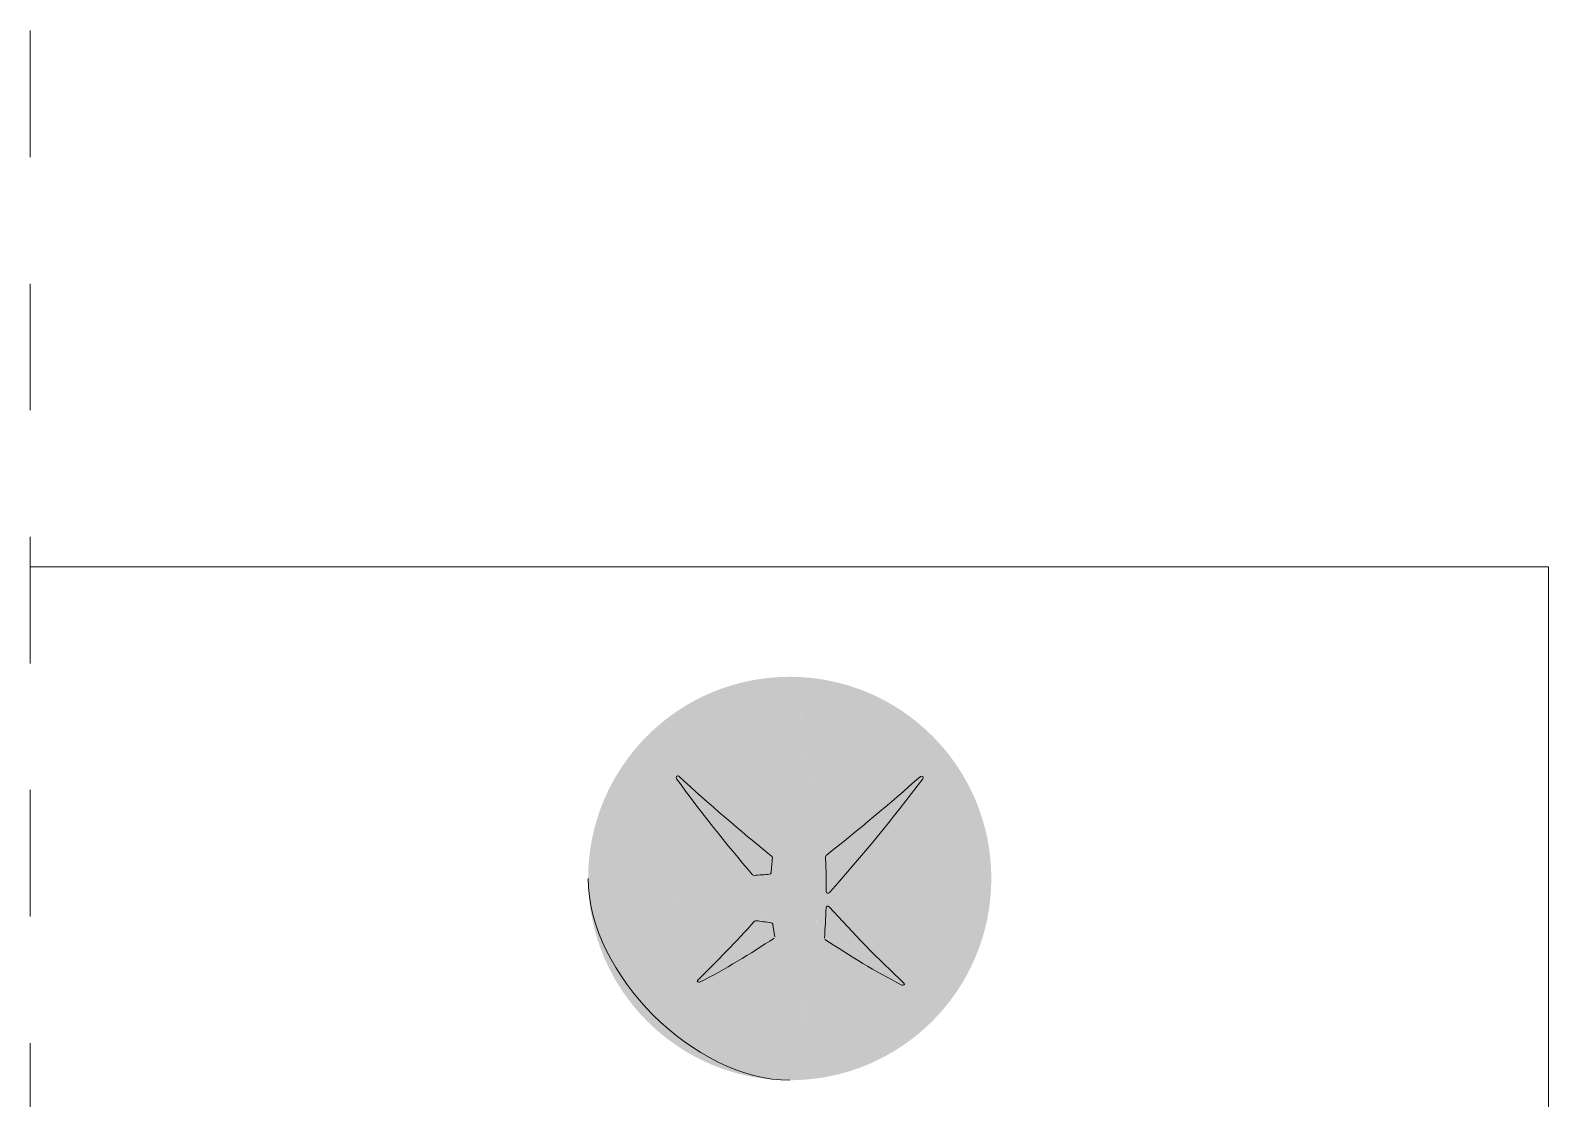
# Model space of a CAD drawing. Header units: metres. Extents: x 83 to 133, y -243 to -94.
# Drawn here: x 89.168 to 90.368, y -128.378 to -127.534 of the extents above; entities that cross this region are included whole.
import ezdxf

# ---------------------------------------------------------------- set-up
doc = ezdxf.new("R2010")
doc.units = ezdxf.units.M
doc.linetypes.add('Dash dot', pattern=[0.015875, 0.00635, -0.004763, 0, -0.004763])
doc.layers.get('0').update_dxf_attribs({"lineweight": 5})
for name, color, linetype, lineweight in [('ARQ_Logo Trofa', 7, 'Continuous', 5), ('ARQ_Tapete', 8, 'Continuous', 5), ('BASE', 7, 'Continuous', 5)]:
    doc.layers.add(name, color=color, linetype=linetype, lineweight=lineweight)

# ---------------------------------------------------------------- blocks, each defined once
blk = doc.blocks.new('TS ST_BASE')
at = {"color": 8, "linetype": 'Dash dot', "lineweight": 18, "true_color": 0x808080}
blk.add_line((89.1681, -125.7339), (89.1681, -130.2924), dxfattribs=at)
blk = doc.blocks.new('A$C59F85E0B-flat0')
at = {"layer": 'ARQ_Logo Trofa', "true_color": 0x54b0ac}
h = blk.add_hatch(color=135, dxfattribs=at)
h.dxf.hatch_style = 1
edge = h.paths.add_edge_path()
edge.add_spline(control_points=[(0.0002, 0.8514), (0.0953, 0.8514), (0.1724, 0.9285), (0.1724, 1.0236)], knot_values=[3, 3, 3, 3, 4, 4, 4, 4], degree=3, periodic=0)
edge.add_spline(control_points=[(0.1724, 1.0236), (0.1724, 1.1187), (0.0953, 1.1958), (0.0002, 1.1958)], knot_values=[0, 0, 0, 0, 1, 1, 1, 1], degree=3, periodic=0)
edge.add_spline(control_points=[(0.0002, 1.1958), (-0.0949, 1.1958), (-0.1719, 1.1187), (-0.1719, 1.0236)], knot_values=[1, 1, 1, 1, 2, 2, 2, 2], degree=3, periodic=0)
edge.add_spline(control_points=[(-0.1719, 1.0236), (-0.1719, 0.9285), (-0.0949, 0.8514), (0.0002, 0.8514)], knot_values=[2, 2, 2, 2, 3, 3, 3, 3], degree=3, periodic=0)
edge = h.paths.add_edge_path(flags=16)
edge.add_spline(control_points=[(0.1138, 1.1086), (0.0886, 1.0752), (0.062, 1.0428), (0.0342, 1.0116)], knot_values=[0, 0, 0, 0, 1, 1, 1, 1], degree=3, periodic=0)
edge.add_spline(control_points=[(0.0342, 1.0116), (0.0331, 1.0106), (0.0315, 1.0108), (0.0315, 1.0125)], knot_values=[1, 1, 1, 1, 2, 2, 2, 2], degree=3, periodic=0)
edge.add_spline(control_points=[(0.0315, 1.0125), (0.0315, 1.016), (0.0315, 1.0195), (0.0314, 1.0231)], knot_values=[2, 2, 2, 2, 3, 3, 3, 3], degree=3, periodic=0)
edge.add_spline(control_points=[(0.0314, 1.0231), (0.0314, 1.0294), (0.0311, 1.0358), (0.0308, 1.0421)], knot_values=[3, 3, 3, 3, 4, 4, 4, 4], degree=3, periodic=0)
edge.add_spline(control_points=[(0.0308, 1.0421), (0.0308, 1.0425), (0.0311, 1.0431), (0.0314, 1.0433)], knot_values=[4, 4, 4, 4, 5, 5, 5, 5], degree=3, periodic=0)
edge.add_spline(control_points=[(0.0314, 1.0433), (0.0588, 1.0651), (0.0856, 1.0875), (0.1118, 1.1107)], knot_values=[5, 5, 5, 5, 6, 6, 6, 6], degree=3, periodic=0)
edge.add_spline(control_points=[(0.1118, 1.1107), (0.1134, 1.112), (0.1148, 1.11), (0.1138, 1.1086)], knot_values=[6, 6, 6, 6, 7, 7, 7, 7], degree=3, periodic=0)
edge = h.paths.add_edge_path(flags=16)
edge.add_spline(control_points=[(0.071, 1.0258), (0.0809, 1.0263), (0.0897, 1.0187), (0.0889, 1.0085)], knot_values=[3, 3, 3, 3, 4, 4, 4, 4], degree=3, periodic=0)
edge.add_spline(control_points=[(0.0889, 1.0085), (0.0881, 0.9984), (0.0786, 0.9903), (0.0687, 0.9896)], knot_values=[0, 0, 0, 0, 1, 1, 1, 1], degree=3, periodic=0)
edge.add_spline(control_points=[(0.0687, 0.9896), (0.059, 0.9889), (0.0499, 0.9961), (0.0504, 1.0062)], knot_values=[1, 1, 1, 1, 2, 2, 2, 2], degree=3, periodic=0)
edge.add_spline(control_points=[(0.0504, 1.0062), (0.0508, 1.0168), (0.0607, 1.0253), (0.071, 1.0258)], knot_values=[2, 2, 2, 2, 3, 3, 3, 3], degree=3, periodic=0)
edge = h.paths.add_edge_path(flags=16)
edge.add_spline(control_points=[(0.0225, 1.0446), (0.0229, 1.0374), (0.0232, 1.0301), (0.0234, 1.0229)], knot_values=[13, 13, 13, 13, 14, 14, 14, 14], degree=3, periodic=0)
edge.add_spline(control_points=[(0.0234, 1.0229), (0.0236, 1.0115), (0.0235, 1.0002), (0.0232, 0.9888)], knot_values=[14, 14, 14, 14, 15, 15, 15, 15], degree=3, periodic=0)
edge.add_spline(control_points=[(0.0232, 0.9888), (0.0229, 0.9827), (0.0226, 0.9766), (0.0221, 0.9705)], knot_values=[15, 15, 15, 15, 16, 16, 16, 16], degree=3, periodic=0)
edge.add_spline(control_points=[(0.0221, 0.9705), (0.0199, 0.9466), (0.0168, 0.9225), (0.0106, 0.8993)], knot_values=[16, 16, 16, 16, 17, 17, 17, 17], degree=3, periodic=0)
edge.add_spline(control_points=[(0.0106, 0.8993), (0.0103, 0.8985), (0.009, 0.8985), (0.0087, 0.8993)], knot_values=[17, 17, 17, 17, 18, 18, 18, 18], degree=3, periodic=0)
edge.add_spline(control_points=[(0.0087, 0.8993), (0.0032, 0.9232), (-0.0009, 0.9474), (-0.0046, 0.9717)], knot_values=[0, 0, 0, 0, 1, 1, 1, 1], degree=3, periodic=0)
edge.add_spline(control_points=[(-0.0046, 0.9717), (-0.0055, 0.9776), (-0.0064, 0.9835), (-0.0072, 0.9894)], knot_values=[1, 1, 1, 1, 2, 2, 2, 2], degree=3, periodic=0)
edge.add_spline(control_points=[(-0.0072, 0.9894), (-0.0075, 0.9908), (-0.009, 0.9918), (-0.0103, 0.992)], knot_values=[2, 2, 2, 2, 3, 3, 3, 3], degree=3, periodic=0)
edge.add_spline(control_points=[(-0.0103, 0.992), (-0.0172, 0.9929), (-0.0242, 0.9937), (-0.0312, 0.9947)], knot_values=[3, 3, 3, 3, 4, 4, 4, 4], degree=3, periodic=0)
edge.add_spline(control_points=[(-0.0312, 0.9947), (-0.0659, 0.9997), (-0.1004, 1.0064), (-0.1341, 1.0162)], knot_values=[4, 4, 4, 4, 5, 5, 5, 5], degree=3, periodic=0)
edge.add_spline(control_points=[(-0.1341, 1.0162), (-0.1351, 1.0166), (-0.136, 1.0181), (-0.1344, 1.0181)], knot_values=[5, 5, 5, 5, 6, 6, 6, 6], degree=3, periodic=0)
edge.add_spline(control_points=[(-0.1344, 1.0181), (-0.1004, 1.0162), (-0.0663, 1.0168), (-0.0323, 1.0186)], knot_values=[6, 6, 6, 6, 7, 7, 7, 7], degree=3, periodic=0)
edge.add_spline(control_points=[(-0.0323, 1.0186), (-0.0252, 1.0191), (-0.0181, 1.0195), (-0.0111, 1.02)], knot_values=[7, 7, 7, 7, 8, 8, 8, 8], degree=3, periodic=0)
edge.add_spline(control_points=[(-0.0111, 1.02), (-0.0097, 1.0202), (-0.0082, 1.0214), (-0.0081, 1.0228)], knot_values=[8, 8, 8, 8, 9, 9, 9, 9], degree=3, periodic=0)
edge.add_spline(control_points=[(-0.0081, 1.0228), (-0.0074, 1.0298), (-0.0069, 1.0367), (-0.0062, 1.0437)], knot_values=[9, 9, 9, 9, 10, 10, 10, 10], degree=3, periodic=0)
edge.add_spline(control_points=[(-0.0062, 1.0437), (-0.0024, 1.0854), (0.0018, 1.1271), (0.0063, 1.1688)], knot_values=[10, 10, 10, 10, 11, 11, 11, 11], degree=3, periodic=0)
edge.add_spline(control_points=[(0.0063, 1.1688), (0.0066, 1.1708), (0.0084, 1.1706), (0.0087, 1.1688)], knot_values=[11, 11, 11, 11, 12, 12, 12, 12], degree=3, periodic=0)
edge.add_spline(control_points=[(0.0087, 1.1688), (0.0149, 1.1276), (0.0198, 1.0861), (0.0225, 1.0446)], knot_values=[12, 12, 12, 12, 13, 13, 13, 13], degree=3, periodic=0)
edge = h.paths.add_edge_path(flags=16)
edge.add_spline(control_points=[(0.034, 0.9995), (0.0545, 0.9769), (0.0756, 0.9548), (0.0981, 0.9341)], knot_values=[5, 5, 5, 5, 6, 6, 6, 6], degree=3, periodic=0)
edge.add_spline(control_points=[(0.0981, 0.9341), (0.099, 0.9331), (0.0969, 0.9323), (0.0961, 0.9327)], knot_values=[0, 0, 0, 0, 1, 1, 1, 1], degree=3, periodic=0)
edge.add_spline(control_points=[(0.0961, 0.9327), (0.0733, 0.9441), (0.0516, 0.9575), (0.0303, 0.9717)], knot_values=[1, 1, 1, 1, 2, 2, 2, 2], degree=3, periodic=0)
edge.add_spline(control_points=[(0.0298, 0.9726), (0.0306, 0.9813), (0.031, 0.99), (0.0313, 0.9986)], knot_values=[3, 3, 3, 3, 4, 4, 4, 4], degree=3, periodic=0)
edge.add_spline(control_points=[(0.0313, 0.9986), (0.0314, 1.0002), (0.0329, 1.0006), (0.034, 0.9995)], knot_values=[4, 4, 4, 4, 5, 5, 5, 5], degree=3, periodic=0)
edge = h.paths.add_edge_path(flags=16)
edge.add_spline(control_points=[(-0.0146, 1.0414), (-0.0149, 1.0371), (-0.0153, 1.0328), (-0.0157, 1.0285)], knot_values=[4, 4, 4, 4, 5, 5, 5, 5], degree=3, periodic=0)
edge.add_spline(control_points=[(-0.0157, 1.0285), (-0.0157, 1.0278), (-0.0164, 1.0273), (-0.017, 1.0272)], knot_values=[5, 5, 5, 5, 6, 6, 6, 6], degree=3, periodic=0)
edge.add_spline(control_points=[(-0.017, 1.0272), (-0.0214, 1.0269), (-0.0258, 1.0266), (-0.0302, 1.0263)], knot_values=[6, 6, 6, 6, 7, 7, 7, 7], degree=3, periodic=0)
edge.add_spline(control_points=[(-0.0302, 1.0263), (-0.0307, 1.0263), (-0.0312, 1.0266), (-0.0315, 1.0269)], knot_values=[7, 7, 7, 7, 8, 8, 8, 8], degree=3, periodic=0)
edge.add_spline(control_points=[(-0.0315, 1.0269), (-0.0542, 1.0533), (-0.0759, 1.0806), (-0.0964, 1.1087)], knot_values=[0, 0, 0, 0, 1, 1, 1, 1], degree=3, periodic=0)
edge.add_spline(control_points=[(-0.0964, 1.1087), (-0.0973, 1.1101), (-0.096, 1.1121), (-0.0945, 1.1109)], knot_values=[1, 1, 1, 1, 2, 2, 2, 2], degree=3, periodic=0)
edge.add_spline(control_points=[(-0.0945, 1.1109), (-0.0688, 1.0872), (-0.0423, 1.0646), (-0.0152, 1.0427)], knot_values=[2, 2, 2, 2, 3, 3, 3, 3], degree=3, periodic=0)
edge.add_spline(control_points=[(-0.0152, 1.0427), (-0.0149, 1.0424), (-0.0146, 1.0418), (-0.0146, 1.0414)], knot_values=[3, 3, 3, 3, 4, 4, 4, 4], degree=3, periodic=0)
edge = h.paths.add_edge_path(flags=16)
edge.add_spline(control_points=[(-0.0142, 0.9847), (-0.0137, 0.9811), (-0.0131, 0.9775), (-0.0125, 0.9738)], knot_values=[4, 4, 4, 4, 5, 5, 5, 5], degree=3, periodic=0)
edge.add_spline(control_points=[(-0.013, 0.9728), (-0.0336, 0.9592), (-0.0547, 0.9462), (-0.0767, 0.9351)], knot_values=[6, 6, 6, 6, 7, 7, 7, 7], degree=3, periodic=0)
edge.add_spline(control_points=[(-0.0767, 0.9351), (-0.0775, 0.9348), (-0.0795, 0.9357), (-0.0786, 0.9367)], knot_values=[7, 7, 7, 7, 8, 8, 8, 8], degree=3, periodic=0)
edge.add_spline(control_points=[(-0.0786, 0.9367), (-0.0617, 0.9529), (-0.0455, 0.9699), (-0.0297, 0.9872)], knot_values=[0, 0, 0, 0, 1, 1, 1, 1], degree=3, periodic=0)
edge.add_spline(control_points=[(-0.0297, 0.9872), (-0.0294, 0.9875), (-0.0288, 0.9876), (-0.0284, 0.9876)], knot_values=[1, 1, 1, 1, 2, 2, 2, 2], degree=3, periodic=0)
edge.add_spline(control_points=[(-0.0284, 0.9876), (-0.0242, 0.987), (-0.0199, 0.9864), (-0.0156, 0.9859)], knot_values=[2, 2, 2, 2, 3, 3, 3, 3], degree=3, periodic=0)
edge.add_spline(control_points=[(-0.0156, 0.9859), (-0.015, 0.9858), (-0.0144, 0.9853), (-0.0142, 0.9847)], knot_values=[3, 3, 3, 3, 4, 4, 4, 4], degree=3, periodic=0)
at = {"layer": 'ARQ_Logo Trofa'}
h = blk.add_hatch(color=40, dxfattribs=at)
h.dxf.hatch_style = 1
h.paths.add_polyline_path([(0.0234, 1.0229), (0.0234, 1.0209), (0.0234, 1.019), (0.0234, 1.0171), (0.0235, 1.0151), (0.0235, 1.0132), (0.0235, 1.0113), (0.0235, 1.0093), (0.0235, 1.0074), (0.0235, 1.0055), (0.0234, 1.0035), (0.0234, 1.0016), (0.0234, 0.9997), (0.0234, 0.9977), (0.0233, 0.9958), (0.0233, 0.9939), (0.0232, 0.9919), (0.0232, 0.99), (0.0231, 0.9884), (0.0231, 0.9874), (0.0231, 0.9863), (0.023, 0.9853), (0.023, 0.9843), (0.0229, 0.9832), (0.0229, 0.9822), (0.0228, 0.9811), (0.0227, 0.9801), (0.0227, 0.979), (0.0226, 0.978), (0.0225, 0.977), (0.0225, 0.9759), (0.0224, 0.9749), (0.0223, 0.9738), (0.0222, 0.9728), (0.0222, 0.9718), (0.0221, 0.9707), (0.0218, 0.9673), (0.0214, 0.9632), (0.021, 0.9592), (0.0205, 0.9551), (0.0201, 0.951), (0.0196, 0.947), (0.019, 0.9429), (0.0185, 0.9388), (0.0179, 0.9348), (0.0172, 0.9307), (0.0165, 0.9267), (0.0158, 0.9226), (0.015, 0.9186), (0.0142, 0.9146), (0.0133, 0.9106), (0.0124, 0.9066), (0.0114, 0.9026), (0.0105, 0.8993), (0.0105, 0.8992), (0.0104, 0.8991), (0.0103, 0.899), (0.0102, 0.8989), (0.0101, 0.8988), (0.01, 0.8988), (0.0099, 0.8987), (0.0097, 0.8987), (0.0096, 0.8987), (0.0095, 0.8987), (0.0093, 0.8988), (0.0092, 0.8988), (0.0091, 0.8989), (0.009, 0.8989), (0.0089, 0.899), (0.0088, 0.8991), (0.0087, 0.8993), (0.0082, 0.9016), (0.0073, 0.9057), (0.0064, 0.9098), (0.0055, 0.9138), (0.0047, 0.9179), (0.0039, 0.922), (0.0031, 0.9261), (0.0023, 0.9302), (0.0016, 0.9343), (0.0008, 0.9385), (0.0001, 0.9426), (-0.0006, 0.9467), (-0.0013, 0.9508), (-0.002, 0.9549), (-0.0026, 0.959), (-0.0033, 0.9632), (-0.0039, 0.9673), (-0.0046, 0.9714), (-0.0048, 0.9726), (-0.0049, 0.9736), (-0.0051, 0.9746), (-0.0052, 0.9756), (-0.0054, 0.9766), (-0.0055, 0.9776), (-0.0057, 0.9786), (-0.0058, 0.9796), (-0.006, 0.9806), (-0.0061, 0.9816), (-0.0063, 0.9827), (-0.0064, 0.9837), (-0.0066, 0.9847), (-0.0067, 0.9857), (-0.0068, 0.9867), (-0.007, 0.9877), (-0.0071, 0.9887), (-0.0072, 0.9894), (-0.0073, 0.9897), (-0.0074, 0.9899), (-0.0075, 0.9901), (-0.0076, 0.9903), (-0.0078, 0.9905), (-0.0079, 0.9907), (-0.0081, 0.9909), (-0.0083, 0.9911), (-0.0085, 0.9912), (-0.0087, 0.9914), (-0.0089, 0.9915), (-0.0091, 0.9916), (-0.0093, 0.9917), (-0.0095, 0.9918), (-0.0098, 0.9919), (-0.01, 0.992), (-0.0102, 0.992), (-0.0111, 0.9921), (-0.0123, 0.9923), (-0.0135, 0.9924), (-0.0147, 0.9926), (-0.0159, 0.9927), (-0.0171, 0.9929), (-0.0182, 0.993), (-0.0194, 0.9932), (-0.0206, 0.9933), (-0.0218, 0.9935), (-0.023, 0.9936), (-0.0242, 0.9938), (-0.0254, 0.9939), (-0.0266, 0.9941), (-0.0277, 0.9942), (-0.0289, 0.9944), (-0.0301, 0.9946), (-0.0318, 0.9948), (-0.0377, 0.9957), (-0.0437, 0.9966), (-0.0496, 0.9975), (-0.0555, 0.9985), (-0.0614, 0.9995), (-0.0672, 1.0006), (-0.0731, 1.0017), (-0.079, 1.0028), (-0.0848, 1.004), (-0.0907, 1.0053), (-0.0965, 1.0066), (-0.1023, 1.0079), (-0.1081, 1.0093), (-0.1139, 1.0107), (-0.1197, 1.0122), (-0.1255, 1.0138), (-0.1313, 1.0154), (-0.1342, 1.0163), (-0.1344, 1.0164), (-0.1345, 1.0165), (-0.1347, 1.0166), (-0.1348, 1.0167), (-0.135, 1.0168), (-0.1351, 1.017), (-0.1352, 1.0171), (-0.1352, 1.0173), (-0.1353, 1.0174), (-0.1353, 1.0176), (-0.1353, 1.0177), (-0.1352, 1.0178), (-0.1352, 1.0179), (-0.135, 1.018), (-0.1349, 1.0181), (-0.1347, 1.0181), (-0.1345, 1.0181), (-0.1293, 1.0178), (-0.1235, 1.0176), (-0.1177, 1.0174), (-0.1119, 1.0172), (-0.1061, 1.0171), (-0.1003, 1.017), (-0.0945, 1.017), (-0.0887, 1.0169), (-0.0829, 1.017), (-0.0771, 1.0171), (-0.0713, 1.0172), (-0.0655, 1.0173), (-0.0597, 1.0175), (-0.0539, 1.0177), (-0.0481, 1.0179), (-0.0423, 1.0181), (-0.0365, 1.0184), (-0.032, 1.0187), (-0.0308, 1.0187), (-0.0296, 1.0188), (-0.0284, 1.0189), (-0.0272, 1.019), (-0.026, 1.019), (-0.0247, 1.0191), (-0.0235, 1.0192), (-0.0223, 1.0193), (-0.0211, 1.0193), (-0.0199, 1.0194), (-0.0187, 1.0195), (-0.0175, 1.0196), (-0.0163, 1.0197), (-0.0151, 1.0197), (-0.0139, 1.0198), (-0.0127, 1.0199), (-0.0115, 1.02), (-0.0109, 1.0201), (-0.0107, 1.0201), (-0.0104, 1.0202), (-0.0102, 1.0203), (-0.01, 1.0204), (-0.0097, 1.0205), (-0.0095, 1.0206), (-0.0093, 1.0208), (-0.0091, 1.0209), (-0.0089, 1.0211), (-0.0088, 1.0213), (-0.0086, 1.0215), (-0.0085, 1.0217), (-0.0084, 1.0219), (-0.0083, 1.0221), (-0.0082, 1.0224), (-0.0081, 1.0226), (-0.0081, 1.0229), (-0.008, 1.0241), (-0.0079, 1.0252), (-0.0077, 1.0264), (-0.0076, 1.0276), (-0.0075, 1.0288), (-0.0074, 1.03), (-0.0073, 1.0312), (-0.0072, 1.0324), (-0.0071, 1.0335), (-0.007, 1.0347), (-0.0069, 1.0359), (-0.0068, 1.0371), (-0.0067, 1.0383), (-0.0066, 1.0395), (-0.0065, 1.0406), (-0.0064, 1.0418), (-0.0063, 1.043), (-0.0059, 1.0468), (-0.0053, 1.0539), (-0.0046, 1.0611), (-0.0039, 1.0682), (-0.0033, 1.0753), (-0.0026, 1.0824), (-0.0019, 1.0895), (-0.0012, 1.0966), (-0.0005, 1.1037), (0.0002, 1.1108), (0.0009, 1.1179), (0.0017, 1.125), (0.0024, 1.1321), (0.0031, 1.1392), (0.0039, 1.1463), (0.0046, 1.1534), (0.0054, 1.1605), (0.0062, 1.1676), (0.0063, 1.169), (0.0064, 1.1693), (0.0065, 1.1696), (0.0067, 1.1698), (0.0068, 1.1699), (0.007, 1.1701), (0.0071, 1.1701), (0.0073, 1.1702), (0.0075, 1.1702), (0.0077, 1.1702), (0.0079, 1.1701), (0.008, 1.17), (0.0082, 1.1699), (0.0083, 1.1697), (0.0084, 1.1695), (0.0086, 1.1693), (0.0086, 1.169), (0.0089, 1.1672), (0.0099, 1.1602), (0.011, 1.1532), (0.012, 1.1461), (0.0129, 1.1391), (0.0138, 1.1321), (0.0147, 1.125), (0.0156, 1.118), (0.0164, 1.1109), (0.0172, 1.1039), (0.018, 1.0968), (0.0187, 1.0898), (0.0194, 1.0827), (0.0201, 1.0757), (0.0207, 1.0686), (0.0213, 1.0615), (0.0218, 1.0545), (0.0223, 1.0474), (0.0225, 1.0439), (0.0226, 1.0426), (0.0227, 1.0414), (0.0227, 1.0402), (0.0228, 1.0389), (0.0229, 1.0377), (0.0229, 1.0365), (0.023, 1.0352), (0.023, 1.034), (0.0231, 1.0328), (0.0231, 1.0315), (0.0232, 1.0303), (0.0232, 1.0291), (0.0232, 1.0278), (0.0233, 1.0266), (0.0233, 1.0254), (0.0233, 1.0241)])
at = {"layer": 'ARQ_Logo Trofa', "true_color": 0xffffff}
h = blk.add_hatch(color=7, dxfattribs=at)
h.dxf.hatch_style = 1
edge = h.paths.add_edge_path()
edge.add_spline(control_points=[(0.0342, 1.0116), (0.062, 1.0428), (0.0886, 1.0752), (0.1138, 1.1086)], knot_values=[6, 6, 6, 6, 7, 7, 7, 7], degree=3, periodic=0)
edge.add_spline(control_points=[(0.1138, 1.1086), (0.1148, 1.11), (0.1134, 1.112), (0.1118, 1.1107)], knot_values=[5, 5, 5, 5, 6, 6, 6, 6], degree=3, periodic=0)
edge.add_spline(control_points=[(0.1118, 1.1107), (0.0856, 1.0875), (0.0588, 1.0651), (0.0314, 1.0433)], knot_values=[4, 4, 4, 4, 5, 5, 5, 5], degree=3, periodic=0)
edge.add_spline(control_points=[(0.0314, 1.0433), (0.0311, 1.0431), (0.0308, 1.0425), (0.0308, 1.0421)], knot_values=[3, 3, 3, 3, 4, 4, 4, 4], degree=3, periodic=0)
edge.add_spline(control_points=[(0.0308, 1.0421), (0.0311, 1.0358), (0.0314, 1.0294), (0.0314, 1.0231)], knot_values=[2, 2, 2, 2, 3, 3, 3, 3], degree=3, periodic=0)
edge.add_spline(control_points=[(0.0314, 1.0231), (0.0315, 1.0195), (0.0315, 1.016), (0.0315, 1.0125)], knot_values=[1, 1, 1, 1, 2, 2, 2, 2], degree=3, periodic=0)
edge.add_spline(control_points=[(0.0315, 1.0125), (0.0315, 1.0108), (0.0331, 1.0106), (0.0342, 1.0116)], knot_values=[0, 0, 0, 0, 1, 1, 1, 1], degree=3, periodic=0)
edge = h.paths.add_edge_path()
edge.add_spline(control_points=[(0.0981, 0.9341), (0.0756, 0.9548), (0.0545, 0.9769), (0.034, 0.9995)], knot_values=[2, 2, 2, 2, 3, 3, 3, 3], degree=3, periodic=0)
edge.add_spline(control_points=[(0.034, 0.9995), (0.0329, 1.0006), (0.0314, 1.0002), (0.0313, 0.9986)], knot_values=[1, 1, 1, 1, 2, 2, 2, 2], degree=3, periodic=0)
edge.add_spline(control_points=[(0.0313, 0.9986), (0.031, 0.99), (0.0306, 0.9813), (0.0298, 0.9726)], knot_values=[0, 0, 0, 0, 1, 1, 1, 1], degree=3, periodic=0)
edge.add_spline(control_points=[(0.0303, 0.9717), (0.0516, 0.9575), (0.0733, 0.9441), (0.0961, 0.9327)], knot_values=[4, 4, 4, 4, 5, 5, 5, 5], degree=3, periodic=0)
edge.add_spline(control_points=[(0.0961, 0.9327), (0.0969, 0.9323), (0.099, 0.9331), (0.0981, 0.9341)], knot_values=[3, 3, 3, 3, 4, 4, 4, 4], degree=3, periodic=0)
edge = h.paths.add_edge_path()
edge.add_spline(control_points=[(-0.0125, 0.9738), (-0.0131, 0.9775), (-0.0137, 0.9811), (-0.0142, 0.9847)], knot_values=[6, 6, 6, 6, 7, 7, 7, 7], degree=3, periodic=0)
edge.add_spline(control_points=[(-0.0142, 0.9847), (-0.0144, 0.9853), (-0.015, 0.9858), (-0.0156, 0.9859)], knot_values=[5, 5, 5, 5, 6, 6, 6, 6], degree=3, periodic=0)
edge.add_spline(control_points=[(-0.0156, 0.9859), (-0.0199, 0.9864), (-0.0242, 0.987), (-0.0284, 0.9876)], knot_values=[4, 4, 4, 4, 5, 5, 5, 5], degree=3, periodic=0)
edge.add_spline(control_points=[(-0.0284, 0.9876), (-0.0288, 0.9876), (-0.0294, 0.9875), (-0.0297, 0.9872)], knot_values=[3, 3, 3, 3, 4, 4, 4, 4], degree=3, periodic=0)
edge.add_spline(control_points=[(-0.0297, 0.9872), (-0.0455, 0.9699), (-0.0617, 0.9529), (-0.0786, 0.9367)], knot_values=[2, 2, 2, 2, 3, 3, 3, 3], degree=3, periodic=0)
edge.add_spline(control_points=[(-0.0786, 0.9367), (-0.0795, 0.9357), (-0.0775, 0.9348), (-0.0767, 0.9351)], knot_values=[1, 1, 1, 1, 2, 2, 2, 2], degree=3, periodic=0)
edge.add_spline(control_points=[(-0.0767, 0.9351), (-0.0547, 0.9462), (-0.0336, 0.9592), (-0.013, 0.9728)], knot_values=[0, 0, 0, 0, 1, 1, 1, 1], degree=3, periodic=0)
edge = h.paths.add_edge_path()
edge.add_spline(control_points=[(-0.0146, 1.0414), (-0.0146, 1.0418), (-0.0149, 1.0424), (-0.0152, 1.0427)], knot_values=[6, 6, 6, 6, 7, 7, 7, 7], degree=3, periodic=0)
edge.add_spline(control_points=[(-0.0152, 1.0427), (-0.0423, 1.0646), (-0.0688, 1.0872), (-0.0945, 1.1109)], knot_values=[5, 5, 5, 5, 6, 6, 6, 6], degree=3, periodic=0)
edge.add_spline(control_points=[(-0.0945, 1.1109), (-0.096, 1.1121), (-0.0973, 1.1101), (-0.0964, 1.1087)], knot_values=[4, 4, 4, 4, 5, 5, 5, 5], degree=3, periodic=0)
edge.add_spline(control_points=[(-0.0964, 1.1087), (-0.0759, 1.0806), (-0.0542, 1.0533), (-0.0315, 1.0269)], knot_values=[3, 3, 3, 3, 4, 4, 4, 4], degree=3, periodic=0)
edge.add_spline(control_points=[(-0.0315, 1.0269), (-0.0312, 1.0266), (-0.0307, 1.0263), (-0.0302, 1.0263)], knot_values=[2, 2, 2, 2, 3, 3, 3, 3], degree=3, periodic=0)
edge.add_spline(control_points=[(-0.0302, 1.0263), (-0.0258, 1.0266), (-0.0214, 1.0269), (-0.017, 1.0272)], knot_values=[1, 1, 1, 1, 2, 2, 2, 2], degree=3, periodic=0)
edge.add_spline(control_points=[(-0.017, 1.0272), (-0.0164, 1.0273), (-0.0157, 1.0278), (-0.0157, 1.0285)], knot_values=[0, 0, 0, 0, 1, 1, 1, 1], degree=3, periodic=0)
edge.add_spline(control_points=[(-0.0157, 1.0285), (-0.0153, 1.0328), (-0.0149, 1.0371), (-0.0146, 1.0414)], knot_values=[7, 7, 7, 7, 8, 8, 8, 8], degree=3, periodic=0)
at = {"layer": 'ARQ_Logo Trofa'}
h = blk.add_hatch(color=40, dxfattribs=at)
h.dxf.hatch_style = 1
edge = h.paths.add_edge_path()
edge.add_spline(control_points=[(0.0504, 1.0062), (0.0499, 0.9961), (0.059, 0.9889), (0.0687, 0.9896)], knot_values=[1, 1, 1, 1, 2, 2, 2, 2], degree=3, periodic=0)
edge.add_spline(control_points=[(0.0687, 0.9896), (0.0786, 0.9903), (0.0881, 0.9984), (0.0889, 1.0085)], knot_values=[0, 0, 0, 0, 1, 1, 1, 1], degree=3, periodic=0)
edge.add_spline(control_points=[(0.0889, 1.0085), (0.0897, 1.0187), (0.0809, 1.0263), (0.071, 1.0258)], knot_values=[3, 3, 3, 3, 4, 4, 4, 4], degree=3, periodic=0)
edge.add_spline(control_points=[(0.071, 1.0258), (0.0607, 1.0253), (0.0508, 1.0168), (0.0504, 1.0062)], knot_values=[2, 2, 2, 2, 3, 3, 3, 3], degree=3, periodic=0)
at = {"layer": 'ARQ_Logo Trofa', "color": 7, "true_color": 0xffffff}
for points, knots in [([(-0.0157, 1.0285), (-0.0157, 1.0278), (-0.0164, 1.0273), (-0.017, 1.0272), (-0.0214, 1.0269), (-0.0258, 1.0266), (-0.0302, 1.0263), (-0.0307, 1.0263), (-0.0312, 1.0266), (-0.0315, 1.0269), (-0.0542, 1.0533), (-0.0759, 1.0806), (-0.0964, 1.1087), (-0.0973, 1.1101), (-0.096, 1.1121), (-0.0945, 1.1109), (-0.0688, 1.0872), (-0.0423, 1.0646), (-0.0152, 1.0427), (-0.0149, 1.0424), (-0.0146, 1.0418), (-0.0146, 1.0414), (-0.0149, 1.0371), (-0.0153, 1.0328), (-0.0157, 1.0285)], [0, 0, 0, 0, 1, 1, 1, 2, 2, 2, 3, 3, 3, 4, 4, 4, 5, 5, 5, 6, 6, 6, 7, 7, 7, 8, 8, 8, 8]), ([(0.0342, 1.0116), (0.0331, 1.0106), (0.0315, 1.0108), (0.0315, 1.0125), (0.0315, 1.016), (0.0315, 1.0195), (0.0314, 1.0231), (0.0314, 1.0294), (0.0311, 1.0358), (0.0308, 1.0421), (0.0308, 1.0425), (0.0311, 1.0431), (0.0314, 1.0433), (0.0588, 1.0651), (0.0856, 1.0875), (0.1118, 1.1107), (0.1134, 1.112), (0.1148, 1.11), (0.1138, 1.1086), (0.0886, 1.0752), (0.062, 1.0428), (0.0342, 1.0116)], [0, 0, 0, 0, 1, 1, 1, 2, 2, 2, 3, 3, 3, 4, 4, 4, 5, 5, 5, 6, 6, 6, 7, 7, 7, 7]), ([(0.0298, 0.9726), (0.0306, 0.9813), (0.031, 0.99), (0.0313, 0.9986), (0.0314, 1.0002), (0.0329, 1.0006), (0.034, 0.9995), (0.0545, 0.9769), (0.0756, 0.9548), (0.0981, 0.9341), (0.099, 0.9331), (0.0969, 0.9323), (0.0961, 0.9327), (0.0733, 0.9441), (0.0516, 0.9575), (0.0303, 0.9717)], [0, 0, 0, 0, 1, 1, 1, 2, 2, 2, 3, 3, 3, 4, 4, 4, 5, 5, 5, 5]), ([(-0.013, 0.9728), (-0.0336, 0.9592), (-0.0547, 0.9462), (-0.0767, 0.9351), (-0.0775, 0.9348), (-0.0795, 0.9357), (-0.0786, 0.9367), (-0.0617, 0.9529), (-0.0455, 0.9699), (-0.0297, 0.9872), (-0.0294, 0.9875), (-0.0288, 0.9876), (-0.0284, 0.9876), (-0.0242, 0.987), (-0.0199, 0.9864), (-0.0156, 0.9859), (-0.015, 0.9858), (-0.0144, 0.9853), (-0.0142, 0.9847), (-0.0137, 0.9811), (-0.0131, 0.9775), (-0.0125, 0.9738)], [0, 0, 0, 0, 1, 1, 1, 2, 2, 2, 3, 3, 3, 4, 4, 4, 5, 5, 5, 6, 6, 6, 7, 7, 7, 7])]:
    blk.add_open_spline(points, degree=3, knots=knots, dxfattribs=at)
at = {"layer": 'ARQ_Logo Trofa', "start_tangent": (0, -0.28535), "end_tangent": (0.285272, 0)}
blk.add_spline([(-0.1719, 1.0236), (0.0002, 0.8514)], degree=3, dxfattribs=at)

msp = doc.modelspace()

# ---------------------------------------------------------------- linework, layer by layer
at = {"layer": 'ARQ_Tapete', "linetype": 'Continuous'}
for p in [(89.1681, -127.9577), (90.3681, -130.3577)]:
    msp.add_line(p, (90.3681, -127.9577), dxfattribs=at)

# ---------------------------------------------------------------- block references
at = {"layer": 'ARQ_Logo Trofa', "xscale": 0.9255920948557345, "yscale": 0.9255920948557345, "zscale": 0.9255920948557345}
msp.add_blockref('A$C59F85E0B-flat0', (89.7681, -129.1513), dxfattribs=at)
at = {"layer": 'BASE'}
msp.add_blockref('TS ST_BASE', (0, 0), dxfattribs=at)

doc.saveas('drawing.dxf')
